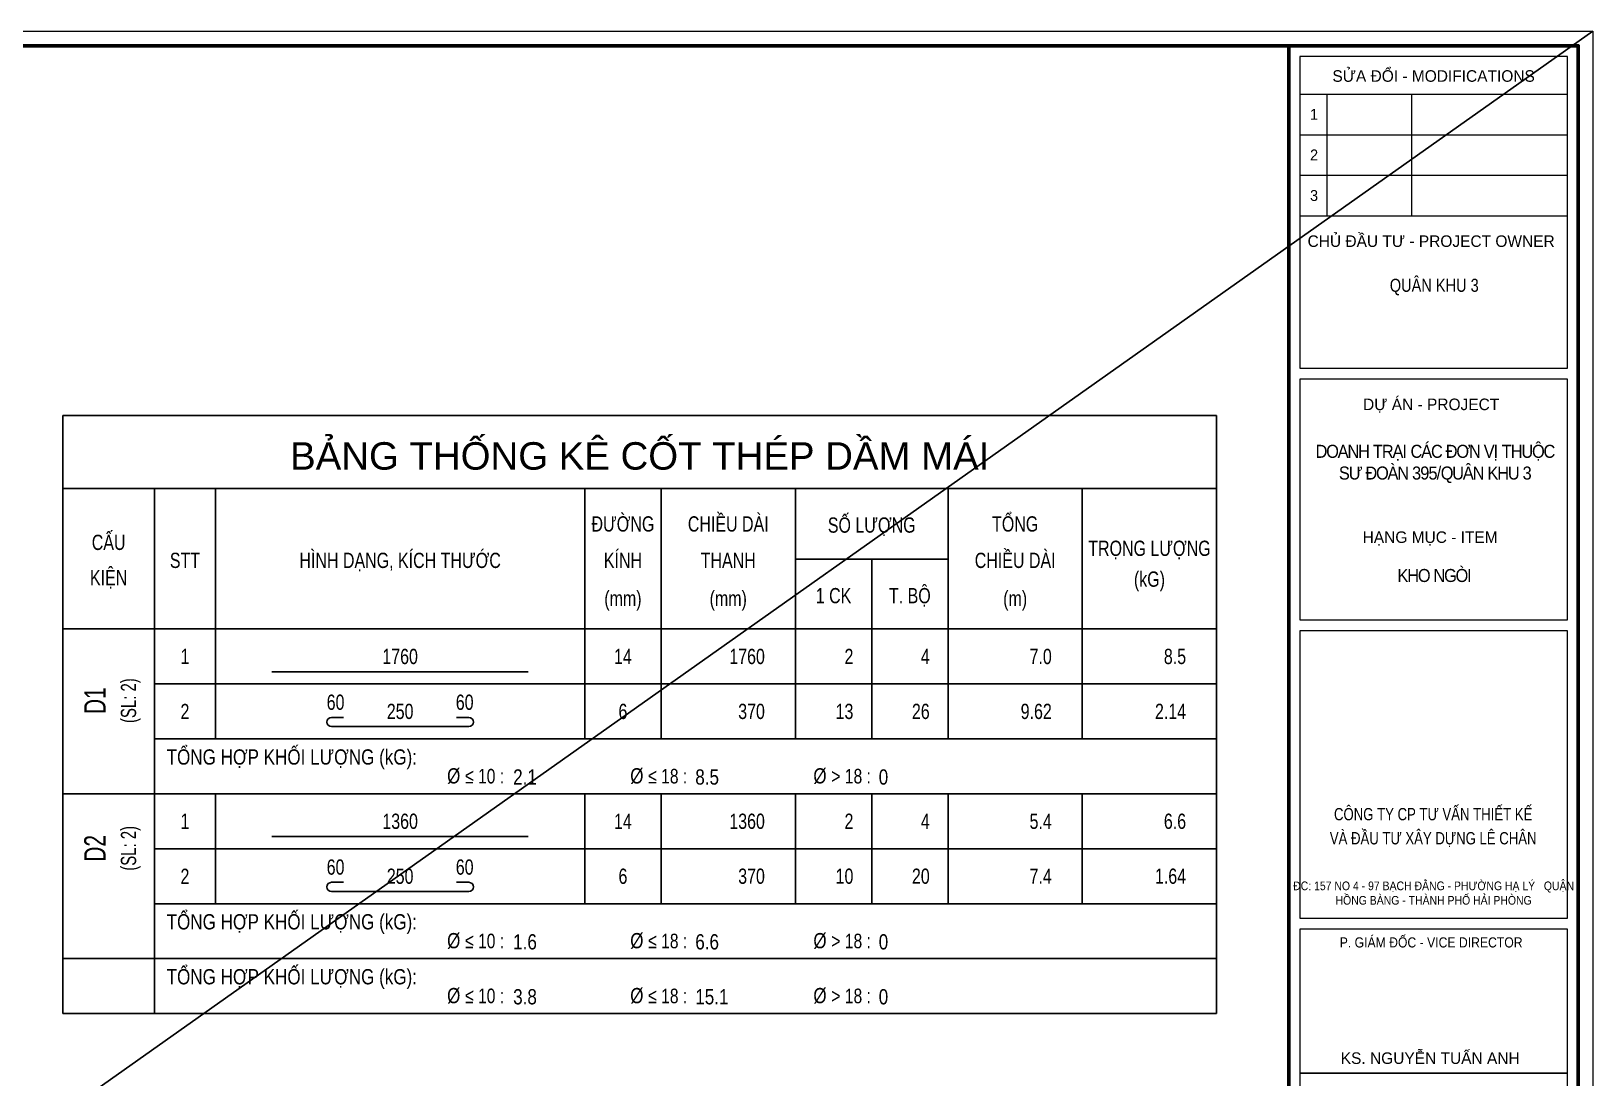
# Model space of a CAD drawing. Header units: millimetres. Extents: x -178395 to 493851, y -561170 to -280028.
# Drawn here: x 483059 to 493851, y -457899 to -450665 of the extents above; entities that cross this region are included whole.
import ezdxf
from ezdxf.enums import TextEntityAlignment as Align

# ---------------------------------------------------------------- set-up
doc = ezdxf.new("R2010")
doc.units = ezdxf.units.MM
doc.header["$MEASUREMENT"] = 0
doc.layers.get('Defpoints').update_dxf_attribs({"color": 1})
for name, color, linetype, lineweight in [('08. Net Text', 3, 'Continuous', 13), ('Khungten_LCDI', 7, 'Continuous', 5), ('LC Net thay', 63, 'Continuous', 25), ('LC Text1', 3, 'Continuous', 20)]:
    doc.layers.add(name, color=color, linetype=linetype, lineweight=lineweight)
for name, color, linetype in [('KCS_BORDER', 3, 'Continuous'), ('KCS_STEEL', 4, 'Continuous'), ('KCS_TEXT_SLCK', 3, 'Continuous'), ('KCS_TEXT_TCK', 4, 'Continuous'), ('KCS_TEXT_TK', 2, 'Continuous'), ('KCS_THONGKE', 2, 'Continuous'), ('KCS_THONGKE_THIN', 5, 'Continuous')]:
    doc.layers.add(name, color=color, linetype=linetype)
doc.layers.add('KCS_Plotter', color=11, linetype='Continuous', plot=False)
doc.styles.add('KCS_BIGTEXT', font='arial_0.ttf', dxfattribs={"width": 0.75})
doc.styles.add('KCS_SMTEXT', font='arial_0.ttf', dxfattribs={"width": 0.7})
doc.styles.add('Khungten', font='VHAVAN.TTF', dxfattribs={"width": 0.9, "height": 5000})
doc.styles.add('LC 1', font='VHAVANB.TTF')
doc.styles.add('Text Khung Ten', font='VHAVAN.TTF')
doc.styles.add('Title', font='VHBLACK.TTF', dxfattribs={"width": 0.8})
doc.styles.add('VNAVANTH', font='VHAVANB.TTF', dxfattribs={"width": 0.6})

# ---------------------------------------------------------------- blocks, each defined once
blk = doc.blocks.new('TK_2')
at = {"layer": 'KCS_STEEL'}
blk.add_line((19.25, 2), (61.25, 2), dxfattribs=at)
at = {"layer": 'KCS_THONGKE'}
for p, q in [((-15, 0), (-15, 9)), ((0, 0), (0, 9)), ((10, 0), (10, 9)), ((70.5, 0), (70.5, 9)), ((83, 0), (83, 9)), ((105, 0), (105, 9)), ((117.5, 0), (117.5, 9)), ((130, 0), (130, 9)), ((152, 0), (152, 9)), ((174, 0), (174, 9))]:
    blk.add_line(p, q, dxfattribs=at)
at = {"layer": 'KCS_THONGKE_THIN'}
blk.add_line((0, 0), (174, 0), dxfattribs=at)
at = {"layer": 'KCS_THONGKE', "style": 'KCS_SMTEXT', "width": 0.75}
for tag, p in [('SH', (5, 4.5)), ('L2', (40.25, 4.5)), ('DK', (76.75, 4.5))]:
    blk.add_attdef(tag, text='', height=2.5, dxfattribs=at).set_placement(p, align=Align.MIDDLE)
for tag, p in [('DAI', (100, 4.5)), ('SL1', (114.5, 4.5)), ('SLA', (127, 4.5)), ('DT', (147, 4.5)), ('TL', (169, 4.5))]:
    blk.add_attdef(tag, text='', height=2.5, dxfattribs=at).set_placement(p, align=Align.MIDDLE_RIGHT)
blk = doc.blocks.new('lcdi fix')
at = {"layer": 'Defpoints', "lineweight": 0}
blk.add_lwpolyline([(-1200, -14850), (-1200, 14850), (40800, 14850), (40800, -14850)], close=True, dxfattribs=at)
at = {"layer": 'Khungten_LCDI', "color": 5, "lineweight": 60}
blk.add_line((36600, 14650), (36600, -14650), dxfattribs=at)
at = {"layer": 'Khungten_LCDI', "color": 5, "lineweight": 25}
blk.add_line((40600, -14650), (40600, 14650), dxfattribs=at)
at = {"layer": 'Khungten_LCDI', "color": 9, "lineweight": 15}
for p, q in [((36750, 13981), (40450, 13981)), ((37123, 13981), (37123, 12297)), ((38293, 13981), (38293, 12297)), ((36750, 13420), (40450, 13420)), ((36750, 12858), (40450, 12858)), ((36750, 12297), (40450, 12297))]:
    blk.add_line(p, q, dxfattribs=at)
at = {"layer": 'Khungten_LCDI', "color": 5, "lineweight": 60}
blk.add_lwpolyline([(0, -14650), (0, 14650), (40600, 14650), (40600, -14650)], close=True, dxfattribs=at)
at = {"layer": 'Khungten_LCDI', "color": 9, "lineweight": 15}
for points in [[(36750, 10190), (40450, 10190), (40450, 14500), (36750, 14500)], [(36750, 6712), (40450, 6712), (40450, 10040), (36750, 10040)], [(36750, 2587), (40450, 2587), (40450, 6562), (36750, 6562)], [(36750, 446), (40450, 446), (40450, 2437), (36750, 2437)], [(36750, -1522), (40450, -1522), (40450, 446), (36750, 446)]]:
    blk.add_lwpolyline(points, close=True, dxfattribs=at)
at = {"color": 7}
for s, style, p in [('söa ®æi - modifications', 'Khungten', (38600, 14151)), ('chñ ®Çu t\xad - project owner', 'Khungten', (38566, 11868)), ('dù ¸n - project', 'Khungten', (38566, 9612)), ('h¹ng môc - item', 'Khungten', (38552, 7776)), ('ks. nguyÔn tuÊn anh', 'VNAVANTH', (38553, 574))]:
    blk.add_text(s, height=160, dxfattribs=dict(at, style=style)).set_placement(p, align=Align.CENTER)
for s, height, style, width, p in [('c«ng ty cp t\xad vÊn thiÕt kÕ', 170, 'Title', 0.8, (38594, 3942)), ('vµ ®Çu t\xad x©y dùng lª ch©n', 170, 'Title', 0.8, (38594, 3609)), ('P. gi¸m ®èc - VICE director', 140, 'Khungten', 0.9, (38566, 2184))]:
    blk.add_text(s, height=height, dxfattribs=dict(at, style=style, width=width)).set_placement(p, align=Align.CENTER)
at = {"color": 4, "char_height": 180, "attachment_point": 5, "style": 'Khungten'}
for s, insert, width in [('{\\f.VnArialH|b0|i0|c0|p34;\\W0.8;qu©n khu 3}', (38609, 11313), 2315.24), ('{\\f.VnArialH|b0|i0|c0|p34;\\W0.9;\\T0.9;doanh tr¹i c¸c ®¬n vÞ thuéc s\xad ®oµn 395/qu©n khu 3}', (38617, 8868), 3461.97), ('{\\f.VnArialH|b0|i0|c0|p34;\\T0.9;kho ngßi}', (38609, 7325), 3712.56)]:
    blk.add_mtext(s, dxfattribs=dict(at, insert=insert, width=width))
at = {"color": 7, "insert": (38600, 3096), "char_height": 120, "attachment_point": 2, "style": 'Khungten'}
blk.add_mtext_dynamic_manual_height_columns('®c: 157 no 4 - 97 b¹ch ®»ng - ph\xadêng h¹ lý   quËn hång bµng - thµnh phè h¶i phßng ', width=3886.57, gutter_width=25, heights=[0], dxfattribs=at)
at = {"color": 7, "style": 'Khungten', "width": 0.8}
for tag, p in [('REVISION', (39499, -10746)), ('NGAYHT', (39546, -11609))]:
    blk.add_attdef(tag, text='', height=200, dxfattribs=at).set_placement(p, align=Align.CENTER)
at = {"layer": '08. Net Text', "color": 7, "style": 'Text Khung Ten'}
blk.add_text('1', height=150, dxfattribs=at).set_placement((36892, 13627))
at = {"layer": '08. Net Text', "color": 7, "ltscale": 2, "style": 'Text Khung Ten'}
for s, p in [('2', (36892, 13065)), ('3', (36892, 12504))]:
    blk.add_text(s, height=150, dxfattribs=at).set_placement(p)
at = {"layer": 'LC Text1', "color": 3, "style": 'LC 1', "width": 1.834006}
for tag, p, p2 in [('TENBANVE1', (36913, -8886), (40339, -8886)), ('TENBANVE2', (36913, -9562), (40339, -9562))]:
    blk.add_attdef(tag, text='', height=250, dxfattribs=at).set_placement(p, p2, align=Align.FIT)
at = {"layer": 'LC Text1', "style": 'Title', "width": 0.7}
blk.add_attdef('SOBANVE', text='', height=250, dxfattribs=at).set_placement((39562, -13896), align=Align.CENTER)
blk = doc.blocks.new('TK_4')
at = {"layer": 'KCS_STEEL'}
for p, q in [((31, 3.5), (29, 3.5)), ((51.5, 3.5), (49.5, 3.5)), ((29, 2), (51.5, 2))]:
    blk.add_line(p, q, dxfattribs=at)
for centre, start, end in [((29, 2.75), 90, 270), ((51.5, 2.75), 270, 90)]:
    blk.add_arc(centre, 0.75, start, end, dxfattribs=at)
at = {"layer": 'KCS_THONGKE'}
for p, q in [((-15, 0), (-15, 9)), ((0, 0), (0, 9)), ((10, 0), (10, 9)), ((70.5, 0), (70.5, 9)), ((83, 0), (83, 9)), ((105, 0), (105, 9)), ((117.5, 0), (117.5, 9)), ((130, 0), (130, 9)), ((152, 0), (152, 9)), ((174, 0), (174, 9))]:
    blk.add_line(p, q, dxfattribs=at)
at = {"layer": 'KCS_THONGKE_THIN'}
blk.add_line((0, 0), (174, 0), dxfattribs=at)
at = {"layer": 'KCS_THONGKE', "style": 'KCS_SMTEXT', "width": 0.75}
for tag, p in [('SH', (5, 4.5)), ('M', (29.67, 6)), ('L2', (40.25, 4.5)), ('M', (50.83, 6)), ('DK', (76.75, 4.5))]:
    blk.add_attdef(tag, text='', height=2.5, dxfattribs=at).set_placement(p, align=Align.MIDDLE)
for tag, p in [('DAI', (100, 4.5)), ('SL1', (114.5, 4.5)), ('SLA', (127, 4.5)), ('DT', (147, 4.5)), ('TL', (169, 4.5))]:
    blk.add_attdef(tag, text='', height=2.5, dxfattribs=at).set_placement(p, align=Align.MIDDLE_RIGHT)
blk = doc.blocks.new('CTK_THKL')
at = {"layer": 'KCS_THONGKE'}
for p, q in [((-15, 0), (-15, 9)), ((0, 0), (0, 9)), ((174, 0), (174, 9)), ((174, 0), (-15, 0))]:
    blk.add_line(p, q, dxfattribs=at)
at = {"layer": 'KCS_BORDER', "color": 5, "style": 'KCS_SMTEXT', "width": 0.7}
blk.add_attdef('TYPE', (85.49, -1.5), '', height=0.025, rotation=90, dxfattribs=at)
at = {"layer": 'KCS_THONGKE', "style": 'KCS_SMTEXT', "width": 0.8}
blk.add_text('TỔNG HỢP KHỐI LƯỢNG (kG):', height=2.5, dxfattribs=at).set_placement((2, 4.78))
at = {"layer": 'KCS_THONGKE', "char_height": 2.5, "attachment_point": 1, "style": 'KCS_SMTEXT'}
for s, insert in [('{\\W0.8;%%C \\fSymbol|b0|i0|c2|p18;\\H0.95833x;£ 10 :}', (47.94, 4.19)), ('{\\W0.8;%%C \\fSymbol|b0|i0|c2|p18;\\H0.95833x;£ 18 :}', (77.94, 4.19)), ('{\\W0.8;%%C \\fSymbol|b0|i0|c2|p18;\\H0.95833x;> 18 :}', (107.94, 4.19))]:
    blk.add_mtext_dynamic_manual_height_columns(s, width=13.4519, gutter_width=12.5, heights=[0], dxfattribs=dict(at, insert=insert))
at = {"layer": 'KCS_THONGKE', "style": 'KCS_SMTEXT', "width": 0.8}
for tag, p in [('TL1', (58.77, 1.5)), ('TL2', (88.6, 1.5)), ('TL3', (118.65, 1.5))]:
    blk.add_attdef(tag, p, '', height=2.5, dxfattribs=at)

msp = doc.modelspace()

# ---------------------------------------------------------------- linework, layer by layer
at = {"layer": 'KCS_Plotter', "ltscale": 250}
msp.add_line((472851, -465515.4), (493851, -450665.4), dxfattribs=at)
at = {"layer": 'KCS_TEXT_TK'}
for p, q in [((483277.4, -454797), (483277.4, -453320.4)), ((483277.4, -453320.4), (491251.3, -453320.4)), ((491251.3, -453320.4), (491251.3, -454797)), ((483277.4, -453826.6), (491251.3, -453826.6)), ((483910.2, -454797), (483910.2, -453826.6)), ((484332.1, -454797), (484332.1, -453826.6)), ((486884.6, -453826.6), (486884.6, -454797)), ((487412, -453826.6), (487412, -454797)), ((488340.2, -453826.6), (488340.2, -454797)), ((489394.9, -453826.6), (489394.9, -454797)), ((490323.1, -453826.6), (490323.1, -454797)), ((488340.2, -454314.5), (489394.9, -454314.5)), ((488867.6, -454314.5), (488867.6, -454797)), ((483277.4, -454797), (491251.3, -454797))]:
    msp.add_line(p, q, dxfattribs=at)

# ---------------------------------------------------------------- block references
ref = msp.add_blockref('TK_2', (483910.2, -455176.7), dxfattribs=dict(at, xscale=42.18998783999987, yscale=42.18998783999987, zscale=42.18998783999987))
ref.add_attrib('L2', '1760', dxfattribs={"height": 105.47, "style": 'KCS_SMTEXT', "width": 0.75}).set_placement((485608.4, -454986.8), align=Align.MIDDLE)
ref.add_attrib('TL', '8.5', dxfattribs={"height": 105.47, "style": 'KCS_SMTEXT', "width": 0.75}).set_placement((491040.3, -454986.8), align=Align.MIDDLE_RIGHT)
ref.add_attrib('DT', '7.0', dxfattribs={"height": 105.47, "style": 'KCS_SMTEXT', "width": 0.75}).set_placement((490112.2, -454986.8), align=Align.MIDDLE_RIGHT)
ref.add_attrib('SLA', '4', dxfattribs={"height": 105.5, "style": 'KCS_SMTEXT', "width": 0.75}).set_placement((489268.4, -454986.8), align=Align.MIDDLE_RIGHT)
ref.add_attrib('SL1', '2', dxfattribs={"height": 105.5, "style": 'KCS_SMTEXT', "width": 0.75}).set_placement((488741, -454986.8), align=Align.MIDDLE_RIGHT)
ref.add_attrib('DAI', '1760', dxfattribs={"height": 105.47, "style": 'KCS_SMTEXT', "width": 0.75}).set_placement((488129.2, -454986.8), align=Align.MIDDLE_RIGHT)
ref.add_attrib('DK', '14', dxfattribs={"height": 105.47, "style": 'KCS_SMTEXT', "width": 0.75}).set_placement((487148.3, -454986.9), align=Align.MIDDLE)
ref.add_attrib('SH', '1', dxfattribs={"height": 105.5, "style": 'KCS_SMTEXT', "width": 0.75}).set_placement((484121.1, -454986.9), align=Align.MIDDLE)
ref = msp.add_blockref('TK_4', (483910.2, -455556.4), dxfattribs=dict(at, xscale=42.1899878399999, yscale=42.1899878399999, zscale=42.1899878399999))
ref.add_attrib('SH', '2', dxfattribs={"height": 105.5, "style": 'KCS_SMTEXT', "width": 0.75}).set_placement((484121.1, -455366.6), align=Align.MIDDLE)
ref.add_attrib('M', '60', dxfattribs={"height": 105.47, "style": 'KCS_SMTEXT', "width": 0.75}).set_placement((485162.2, -455303.2), align=Align.MIDDLE)
ref.add_attrib('M', '60', dxfattribs={"height": 105.47, "style": 'KCS_SMTEXT', "width": 0.75}).set_placement((486054.5, -455303.2), align=Align.MIDDLE)
ref.add_attrib('L2', '250', dxfattribs={"height": 105.47, "style": 'KCS_SMTEXT', "width": 0.75}).set_placement((485608.4, -455366.5), align=Align.MIDDLE)
ref.add_attrib('DK', '6', dxfattribs={"height": 105.5, "style": 'KCS_SMTEXT', "width": 0.75}).set_placement((487148.3, -455366.6), align=Align.MIDDLE)
ref.add_attrib('SL1', '13', dxfattribs={"height": 105.47, "style": 'KCS_SMTEXT', "width": 0.75}).set_placement((488741, -455366.5), align=Align.MIDDLE_RIGHT)
ref.add_attrib('DAI', '370', dxfattribs={"height": 105.47, "style": 'KCS_SMTEXT', "width": 0.75}).set_placement((488129.2, -455366.5), align=Align.MIDDLE_RIGHT)
ref.add_attrib('DT', '9.62', dxfattribs={"height": 105.47, "style": 'KCS_SMTEXT', "width": 0.75}).set_placement((490112.2, -455366.5), align=Align.MIDDLE_RIGHT)
ref.add_attrib('SLA', '26', dxfattribs={"height": 105.47, "style": 'KCS_SMTEXT', "width": 0.75}).set_placement((489268.4, -455366.5), align=Align.MIDDLE_RIGHT)
ref.add_attrib('TL', '2.14', dxfattribs={"height": 105.47, "style": 'KCS_SMTEXT', "width": 0.75}).set_placement((491040.3, -455366.5), align=Align.MIDDLE_RIGHT)
ref = msp.add_blockref('CTK_THKL', (483910.2, -455936.1), dxfattribs=dict(at, xscale=42.18998784, yscale=42.18998784, zscale=42.18998784))
ref.add_attrib('TL2', '8.5', (487648.2, -455872.8), dxfattribs={"height": 105.47, "style": 'KCS_SMTEXT', "width": 0.8})
ref.add_attrib('TL1', '2.1', (486389.6, -455872.8), dxfattribs={"height": 105.47, "style": 'KCS_SMTEXT', "width": 0.8})
ref.add_attrib('TL3', '0', (488916, -455872.8), dxfattribs={"height": 105.5, "style": 'KCS_SMTEXT', "width": 0.8})
ref = msp.add_blockref('TK_2', (483910.2, -456315.8), dxfattribs=dict(at, xscale=42.18998783999987, yscale=42.18998783999987, zscale=42.18998783999987))
ref.add_attrib('L2', '1360', dxfattribs={"height": 105.47, "style": 'KCS_SMTEXT', "width": 0.75}).set_placement((485608.4, -456125.9), align=Align.MIDDLE)
ref.add_attrib('TL', '6.6', dxfattribs={"height": 105.47, "style": 'KCS_SMTEXT', "width": 0.75}).set_placement((491040.3, -456125.9), align=Align.MIDDLE_RIGHT)
ref.add_attrib('DT', '5.4', dxfattribs={"height": 105.47, "style": 'KCS_SMTEXT', "width": 0.75}).set_placement((490112.2, -456125.9), align=Align.MIDDLE_RIGHT)
ref.add_attrib('SLA', '4', dxfattribs={"height": 105.5, "style": 'KCS_SMTEXT', "width": 0.75}).set_placement((489268.4, -456125.9), align=Align.MIDDLE_RIGHT)
ref.add_attrib('SL1', '2', dxfattribs={"height": 105.5, "style": 'KCS_SMTEXT', "width": 0.75}).set_placement((488741, -456125.9), align=Align.MIDDLE_RIGHT)
ref.add_attrib('DAI', '1360', dxfattribs={"height": 105.47, "style": 'KCS_SMTEXT', "width": 0.75}).set_placement((488129.2, -456125.9), align=Align.MIDDLE_RIGHT)
ref.add_attrib('DK', '14', dxfattribs={"height": 105.47, "style": 'KCS_SMTEXT', "width": 0.75}).set_placement((487148.3, -456126), align=Align.MIDDLE)
ref.add_attrib('SH', '1', dxfattribs={"height": 105.5, "style": 'KCS_SMTEXT', "width": 0.75}).set_placement((484121.1, -456126), align=Align.MIDDLE)
ref = msp.add_blockref('TK_4', (483910.2, -456695.6), dxfattribs=dict(at, xscale=42.1899878399999, yscale=42.1899878399999, zscale=42.1899878399999))
ref.add_attrib('SH', '2', dxfattribs={"height": 105.5, "style": 'KCS_SMTEXT', "width": 0.75}).set_placement((484121.1, -456505.7), align=Align.MIDDLE)
ref.add_attrib('M', '60', dxfattribs={"height": 105.47, "style": 'KCS_SMTEXT', "width": 0.75}).set_placement((485162.2, -456442.4), align=Align.MIDDLE)
ref.add_attrib('M', '60', dxfattribs={"height": 105.47, "style": 'KCS_SMTEXT', "width": 0.75}).set_placement((486054.5, -456442.4), align=Align.MIDDLE)
ref.add_attrib('L2', '250', dxfattribs={"height": 105.47, "style": 'KCS_SMTEXT', "width": 0.75}).set_placement((485608.4, -456505.6), align=Align.MIDDLE)
ref.add_attrib('DK', '6', dxfattribs={"height": 105.5, "style": 'KCS_SMTEXT', "width": 0.75}).set_placement((487148.3, -456505.7), align=Align.MIDDLE)
ref.add_attrib('SL1', '10', dxfattribs={"height": 105.47, "style": 'KCS_SMTEXT', "width": 0.75}).set_placement((488741, -456505.6), align=Align.MIDDLE_RIGHT)
ref.add_attrib('DAI', '370', dxfattribs={"height": 105.47, "style": 'KCS_SMTEXT', "width": 0.75}).set_placement((488129.2, -456505.6), align=Align.MIDDLE_RIGHT)
ref.add_attrib('DT', '7.4', dxfattribs={"height": 105.47, "style": 'KCS_SMTEXT', "width": 0.75}).set_placement((490112.2, -456505.6), align=Align.MIDDLE_RIGHT)
ref.add_attrib('SLA', '20', dxfattribs={"height": 105.47, "style": 'KCS_SMTEXT', "width": 0.75}).set_placement((489268.4, -456505.6), align=Align.MIDDLE_RIGHT)
ref.add_attrib('TL', '1.64', dxfattribs={"height": 105.47, "style": 'KCS_SMTEXT', "width": 0.75}).set_placement((491040.3, -456505.6), align=Align.MIDDLE_RIGHT)
ref = msp.add_blockref('CTK_THKL', (483910.2, -457075.3), dxfattribs=dict(at, xscale=42.18998784, yscale=42.18998784, zscale=42.18998784))
ref.add_attrib('TL2', '6.6', (487648.2, -457012), dxfattribs={"height": 105.47, "style": 'KCS_SMTEXT', "width": 0.8})
ref.add_attrib('TL1', '1.6', (486389.6, -457012), dxfattribs={"height": 105.47, "style": 'KCS_SMTEXT', "width": 0.8})
ref.add_attrib('TL3', '0', (488916, -457012), dxfattribs={"height": 105.5, "style": 'KCS_SMTEXT', "width": 0.8})
ref = msp.add_blockref('CTK_THKL', (483910.2, -457455), dxfattribs=dict(at, xscale=42.18998784, yscale=42.18998784, zscale=42.18998784))
ref.add_attrib('TL2', '15.1', (487648.2, -457391.7), dxfattribs={"height": 105.47, "style": 'KCS_SMTEXT', "width": 0.8})
ref.add_attrib('TL1', '3.8', (486389.6, -457391.7), dxfattribs={"height": 105.47, "style": 'KCS_SMTEXT', "width": 0.8})
ref.add_attrib('TL3', '0', (488916, -457391.7), dxfattribs={"height": 105.5, "style": 'KCS_SMTEXT', "width": 0.8})
at = {"layer": 'LC Net thay', "xscale": 0.5000000000000013, "yscale": 0.5000000000000013, "zscale": 0.5000000000000013}
msp.add_blockref('lcdi fix', (473451, -458090.4), dxfattribs=at)

# ---------------------------------------------------------------- texts
at = {"layer": 'KCS_TEXT_SLCK', "ltscale": 2, "style": 'KCS_SMTEXT', "width": 0.7}
for p in [(483783.7, -455292.2), (483783.7, -456313)]:
    msp.add_text('(SL: 2)', height=105.47, rotation=90, dxfattribs=at).set_placement(p, align=Align.CENTER)
at = {"layer": 'KCS_TEXT_TCK', "ltscale": 2, "style": 'KCS_SMTEXT', "width": 0.7}
for s, p in [('D1', (483572.7, -455292.2)), ('D2', (483572.7, -456313))]:
    msp.add_text(s, height=147.66, rotation=90, dxfattribs=at).set_placement(p, align=Align.CENTER)
at = {"layer": 'KCS_TEXT_TK', "color": 4, "style": 'KCS_BIGTEXT'}
msp.add_text('BẢNG THỐNG KÊ CỐT THÉP DẦM MÁI', height=189.855, dxfattribs=at).set_placement((487264.3, -453573.5), align=Align.MIDDLE)
at = {"layer": 'KCS_TEXT_TK', "style": 'KCS_SMTEXT', "width": 0.75}
for s, height, p in [('ĐƯỜNG', 105.47, (487148.3, -454123.6)), ('CHIỀU DÀI', 105.47, (487876.1, -454123.6)), ('SỐ LƯỢNG', 105.47, (488867.6, -454131.4)), ('TỔNG', 105.47, (489859, -454123.6)), ('CẤU', 105.47, (483593.8, -454251)), ('CHIỀU DÀI', 105.47, (489859, -454375.4)), ('TRỌNG LƯỢNG', 105.475, (490787.2, -454292)), ('STT', 105.47, (484121.2, -454375.4)), ('HÌNH DẠNG, KÍCH THƯỚC', 105.475, (485608.4, -454375.4)), ('KÍNH', 105.47, (487148.3, -454375.4)), ('THANH', 105.47, (487876.1, -454375.4)), ('KIỆN', 105.47, (483593.8, -454494.7)), ('(kG)', 105.47, (490787.2, -454505)), ('(mm)', 105.47, (487148.3, -454638.6)), ('(mm)', 105.47, (487876.1, -454638.6)), ('1 CK', 105.47, (488603.9, -454619.3)), ('T. BỘ', 105.47, (489131.2, -454619.3)), ('(m)', 105.47, (489859, -454638.6))]:
    msp.add_text(s, height=height, dxfattribs=at).set_placement(p, align=Align.CENTER)

doc.saveas('drawing.dxf')
